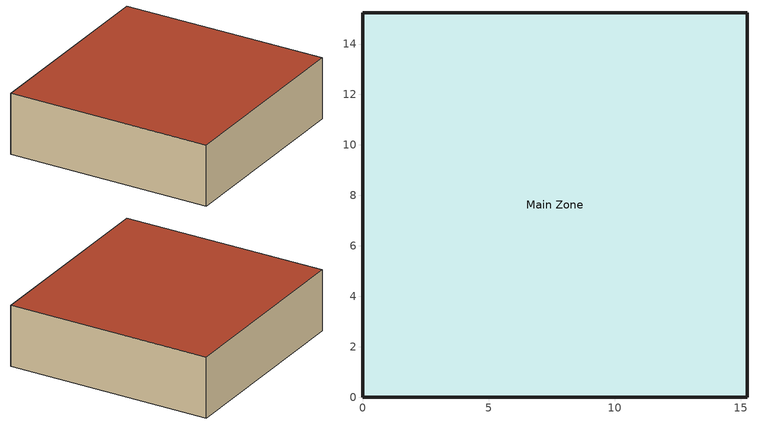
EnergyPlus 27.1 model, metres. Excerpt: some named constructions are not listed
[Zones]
Main Zone
 floor adiabatic (FLOOR): 15.24,0 0,0 0,15.24 15.24,15.24 z0
 wall outside (R13WALL): 0,0 15.24,0 15.24,15.24 0,15.24 0,0 z0:4.57
 roof outside (ROOF31): 0,15.24 0,0 15.24,0 15.24,15.24 z4.57
[Table:IndependentVariable]
Mode5_Toa: Cubic, Linear, -20, 100, Dimensionless, 12.1111, 17.33055, 22.55
Mode5_Woa: Cubic, Linear, 0, 0.03, Dimensionless, 0.00757, 0.00835, 0.00851, 0.00978, 0.01176, 0.012
Mode5_Tra: Cubic, Linear, -20, 100, Dimensionless, -100, 0, 100
Mode5_Wra: Cubic, Linear, 0, 0.03, Dimensionless, -100, 0, 100
Mode5_Ma: Cubic, Linear, 0, 1, Dimensionless, 2.19992, 2.60876, 3.0176
Mode5_OAF: Cubic, Linear, 0, 1, Dimensionless, -100, 0, 100
[Table:IndependentVariableList]
Mode5_IndependentVariableList: Mode5_Toa, Mode5_Woa, Mode5_Tra, Mode5_Wra, Mode5_Ma, Mode5_OAF
[Table:Lookup]
Mode5_ESP_lookup: Mode5_IndependentVariableList, DivisorOnly, -9999, 9999, Dimensionless, 148.787, 148.787, 148.787, 209.227, 209.227, 209.227, 279.945, 279.945, 279.945, 148.787, 148.787, 148.787, 209.227, 209.227, 209.227, 279.945, 279.945, 279.945, 148.787, 148.787, 148.787, 209.227, 209.227, 209.227, 279.945, 279.945, 279.945, 148.787, 148.787, 148.787, 209.227, 209.227, 209.227, 279.945, 279.945, 279.945, 148.787, 148.787, 148.787, 209.227, 209.227, 209.227, 279.945, 279.945, 279.945, 148.787, 148.787, 148.787, 209.227, 209.227, 209.227, 279.945, 279.945, 279.945, 148.787, 148.787, 148.787, 209.227, 209.227, 209.227, 279.945, 279.945, 279.945, 148.787, 148.787, 148.787, 209.227, 209.227, 209.227, 279.945, 279.945, 279.945, 148.787, 148.787, 148.787, 209.227, 209.227, 209.227, 279.945, 279.945, 279.945, 148.787, 148.787, 148.787, 209.227, 209.227, 209.227, 279.945, 279.945, 279.945, 148.787, 148.787, 148.787, 209.227, 209.227, 209.227, 279.945, 279.945, 279.945, 148.787, 148.787, 148.787, 209.227, 209.227, 209.227, 279.945, 279.945, 279.945, 148.787, 148.787, 148.787, 209.227, 209.227, 209.227, 279.945, 279.945, 279.945, 148.787, 148.787, 148.787, 209.227, 209.227, 209.227, 279.945, 279.945, 279.945, 148.787, 148.787, 148.787, 209.227, 209.227, 209.227, 279.945, 279.945, 279.945, 148.787, 148.787, 148.787, 209.227, 209.227, 209.227, 279.945, 279.945, 279.945, 148.787, 148.787, 148.787, 209.227, 209.227, 209.227, 279.945, 279.945, 279.945, 148.787, 148.787, 148.787, 209.227, 209.227, 209.227, 279.945, 279.945, 279.945, 147.074, 147.074, 147.074, 212.653, 212.653, 212.653, 278.232, 278.232, 278.232, 147.074, 147.074, 147.074, 212.653, 212.653, 212.653, 278.232, 278.232, 278.232, 147.074, 147.074, 147.074, 212.653, 212.653, 212.653, 278.232, 278.232, 278.232, 147.074, 147.074, 147.074, 212.653, 212.653, 212.653, 278.232, 278.232, 278.232, 147.074, 147.074, 147.074, 212.653, 212.653, 212.653, 278.232, 278.232, 278.232, 147.074, 147.074, 147.074, 212.653, 212.653, 212.653, 278.232, 278.232, 278.232, 147.074, 147.074, 147.074, 212.653, 212.653, 212.653, 278.232, 278.232, 278.232, 147.074, 147.074, 147.074, 212.653, 212.653, 212.653, 278.232, 278.232, 278.232, 147.074, 147.074, 147.074, 212.653, 212.653, 212.653, 278.232, 278.232, 278.232, 147.074, 147.074, 147.074, 212.653, 212.653, 212.653, 278.232, 278.232, 278.232, 147.074, 147.074, 147.074, 212.653, 212.653, 212.653, 278.232, 278.232, 278.232, 147.074, 147.074, 147.074, 212.653, 212.653, 212.653, 278.232, 278.232, 278.232, 147.074, 147.074, 147.074, 212.653, 212.653, 212.653, 278.232, 278.232, 278.232, 147.074, 147.074, 147.074, 212.653, 212.653, 212.653, 278.232, 278.232, 278.232, 147.074, 147.074, 147.074, 212.653, 212.653, 212.653, 278.232, 278.232, 278.232, 147.074, 147.074, 147.074, 212.653, 212.653, 212.653, 278.232, 278.232, 278.232, 147.074, 147.074, 147.074, 212.653, 212.653, 212.653, 278.232, 278.232, 278.232, 147.074, 147.074, 147.074, 212.653, 212.653, 212.653, 278.232, 278.232, 278.232, 147.074, 147.074, 147.074, 212.653, 212.653, 212.653, 278.232, 278.232, 278.232, 147.074, 147.074, 147.074, 212.653, 212.653, 212.653, 278.232, 278.232, 278.232, 147.074, 147.074, 147.074, 212.653, 212.653, 212.653, 278.232, 278.232, 278.232, 147.074, 147.074, 147.074, 212.653, 212.653, 212.653, 278.232, 278.232, 278.232, 147.074, 147.074, 147.074, 212.653, 212.653, 212.653, 278.232, 278.232, 278.232, 147.074, 147.074, 147.074, 212.653, 212.653, 212.653, 278.232, 278.232, 278.232, 147.074, 147.074, 147.074, 212.653, 212.653, 212.653, 278.232, 278.232, 278.232, 147.074, 147.074, 147.074, 212.653, 212.653, 212.653, 278.232, 278.232, 278.232, 147.074, 147.074, 147.074, 212.653, 212.653, 212.653, 278.232, 278.232, 278.232, 147.074, 147.074, 147.074, 212.653, 212.653, 212.653, 278.232, 278.232, 278.232, 147.074, 147.074, 147.074, 212.653, 212.653, 212.653, 278.232, 278.232, 278.232, 147.074, 147.074, 147.074, 212.653, 212.653, 212.653, 278.232, 278.232, 278.232, 147.074, 147.074, 147.074, 212.653, 212.653, 212.653, 278.232, 278.232, 278.232, 147.074, 147.074, 147.074, 212.653, 212.653, 212.653, 278.232, 278.232, 278.232, 147.074, 147.074, 147.074, 212.653, 212.653, 212.653, 278.232, 278.232, 278.232, 147.074, 147.074, 147.074, 212.653, 212.653, 212.653, 278.232, 278.232, 278.232, 147.074, 147.074, 147.074, 212.653, 212.653, 212.653, 278.232, 278.232, 278.232, 147.074, 147.074, 147.074, 212.653, 212.653, 212.653, 278.232, 278.232, 278.232, 148.787, 148.787, 148.787, 209.227, 209.227, 209.227, 279.945, 279.945, 279.945, 148.787, 148.787, 148.787, 209.227, 209.227, 209.227, 279.945, 279.945, 279.945, 148.787, 148.787, 148.787, 209.227, 209.227, 209.227, 279.945, 279.945, 279.945, 148.787, 148.787, 148.787, 209.227, 209.227, 209.227, 279.945, 279.945, 279.945, 148.787, 148.787, 148.787, 209.227, 209.227, 209.227, 279.945, 279.945, 279.945, 148.787, 148.787, 148.787, 209.227, 209.227, 209.227, 279.945, 279.945, 279.945, 148.787, 148.787, 148.787, 209.227, 209.227, 209.227, 279.945, 279.945, 279.945, 148.787, 148.787, 148.787, 209.227, 209.227, 209.227, 279.945, 279.945, 279.945, 148.787, 148.787, 148.787, 209.227, 209.227, 209.227, 279.945, 279.945, 279.945, 147.074, 147.074, 147.074, 212.653, 212.653, 212.653, 278.232, 278.232, 278.232, 147.074, 147.074, 147.074, 212.653, 212.653, 212.653, 278.232, 278.232, 278.232, 147.074, 147.074, 147.074, 212.653, 212.653, 212.653, 278.232, 278.232, 278.232, 147.074, 147.074, 147.074, 212.653, 212.653, 212.653, 278.232, 278.232, 278.232, 147.074, 147.074, 147.074, 212.653, 212.653, 212.653, 278.232, 278.232, 278.232, 147.074, 147.074, 147.074, 212.653, 212.653, 212.653, 278.232, 278.232, 278.232, 147.074, 147.074, 147.074, 212.653, 212.653, 212.653, 278.232, 278.232, 278.232, 147.074, 147.074, 147.074, 212.653, 212.653, 212.653, 278.232, 278.232, 278.232, 147.074, 147.074, 147.074, 212.653, 212.653, 212.653, 278.232, 278.232, 278.232, 147.074, 147.074, 147.074, 212.653, 212.653, 212.653, 278.232, 278.232, 278.232, 147.074, 147.074, 147.074, 212.653, 212.653, 212.653, 278.232, 278.232, 278.232, 147.074, 147.074, 147.074, 212.653, 212.653, 212.653, 278.232, 278.232, 278.232, 147.074, 147.074, 147.074, 212.653, 212.653, 212.653, 278.232, 278.232, 278.232, 147.074, 147.074, 147.074, 212.653, 212.653, 212.653, 278.232, 278.232, 278.232, 147.074, 147.074, 147.074, 212.653, 212.653, 212.653, 278.232, 278.232, 278.232, 147.074, 147.074, 147.074, 212.653, 212.653, 212.653, 278.232, 278.232, 278.232, 147.074, 147.074, 147.074, 212.653, 212.653, 212.653, 278.232, 278.232, 278.232, 147.074, 147.074, 147.074, 212.653, 212.653, 212.653, 278.232, 278.232, 278.232, 148.787, 148.787, 148.787, 209.227, 209.227, 209.227, 279.945, 279.945, 279.945, 148.787, 148.787, 148.787, 209.227, 209.227, 209.227, 279.945, 279.945, 279.945, 148.787, 148.787, 148.787, 209.227, 209.227, 209.227, 279.945, 279.945, 279.945, 148.787, 148.787, 148.787, 209.227, 209.227, 209.227, 279.945, 279.945, 279.945, 148.787, 148.787, 148.787, 209.227, 209.227, 209.227, 279.945, 279.945, 279.945, 148.787, 148.787, 148.787, 209.227, 209.227, 209.227, 279.945, 279.945, 279.945, 148.787, 148.787, 148.787, 209.227, 209.227, 209.227, 279.945, 279.945, 279.945, 148.787, 148.787, 148.787, 209.227, 209.227, 209.227, 279.945, 279.945, 279.945, 148.787, 148.787, 148.787, 209.227, 209.227, 209.227, 279.945, 279.945, 279.945, 148.787, 148.787, 148.787, 209.227, 209.227, 209.227, 279.945, 279.945, 279.945, 148.787, 148.787, 148.787, 209.227, 209.227, 209.227, 279.945, 279.945, 279.945, 148.787, 148.787, 148.787, 209.227, 209.227, 209.227, 279.945, 279.945, 279.945, 148.787, 148.787, 148.787, 209.227, 209.227, 209.227, 279.945, 279.945, 279.945, 148.787, 148.787, 148.787, 209.227, 209.227, 209.227, 279.945, 279.945, 279.945, 148.787, 148.787, 148.787, 209.227, 209.227, 209.227, 279.945, 279.945, 279.945, 148.787, 148.787, 148.787, 209.227, 209.227, 209.227, 279.945, 279.945, 279.945, 148.787, 148.787, 148.787, 209.227, 209.227, 209.227, 279.945, 279.945, 279.945, 148.787, 148.787, 148.787, 209.227, 209.227, 209.227, 279.945, 279.945, 279.945, 147.074, 147.074, 147.074, 212.653, 212.653, 212.653, 278.232, 278.232, 278.232, 147.074, 147.074, 147.074, 212.653, 212.653, 212.653, 278.232, 278.232, 278.232, 147.074, 147.074, 147.074, 212.653, 212.653, 212.653, 278.232, 278.232, 278.232, 147.074, 147.074, 147.074, 212.653, 212.653, 212.653, 278.232, 278.232, 278.232, 147.074, 147.074, 147.074, 212.653, 212.653, 212.653, 278.232, 278.232, 278.232, 147.074, 147.074, 147.074, 212.653, 212.653, 212.653, 278.232, 278.232, 278.232, 147.074, 147.074, 147.074, 212.653, 212.653, 212.653, 278.232, 278.232, 278.232, 147.074, 147.074, 147.074, 212.653, 212.653, 212.653, 278.232, 278.232, 278.232, 147.074, 147.074, 147.074, 212.653, 212.653, 212.653, 278.232, 278.232, 278.232, 147.074, 147.074, 147.074, 212.653, 212.653, 212.653, 278.232, 278.232, 278.232, 147.074, 147.074, 147.074, 212.653, 212.653, 212.653, 278.232, 278.232, 278.232, 147.074, 147.074, 147.074, 212.653, 212.653, 212.653, 278.232, 278.232, 278.232, 147.074, 147.074, 147.074, 212.653, 212.653, 212.653, 278.232, 278.232, 278.232, 147.074, 147.074, 147.074, 212.653, 212.653, 212.653, 278.232, 278.232, 278.232, 147.074, 147.074, 147.074, 212.653, 212.653, 212.653, 278.232, 278.232, 278.232, 147.074, 147.074, 147.074, 212.653, 212.653, 212.653, 278.232, 278.232, 278.232, 147.074, 147.074, 147.074, 212.653, 212.653, 212.653, 278.232, 278.232, 278.232, 147.074, 147.074, 147.074, 212.653, 212.653, 212.653, 278.232, 278.232, 278.232, 147.074, 147.074, 147.074, 212.653, 212.653, 212.653, 278.232, 278.232, 278.232, 147.074, 147.074, 147.074, 212.653, 212.653, 212.653, 278.232, 278.232, 278.232, 147.074, 147.074, 147.074, 212.653, 212.653, 212.653, 278.232, 278.232, 278.232, 147.074, 147.074, 147.074, 212.653, 212.653, 212.653, 278.232, 278.232, 278.232, 147.074, 147.074, 147.074, 212.653, 212.653, 212.653, 278.232, 278.232, 278.232, 147.074, 147.074, 147.074, 212.653, 212.653, 212.653, 278.232, 278.232, 278.232, 147.074, 147.074, 147.074, 212.653, 212.653, 212.653, 278.232, 278.232, 278.232, 147.074, 147.074, 147.074, 212.653, 212.653, 212.653, 278.232, 278.232, 278.232, 147.074, 147.074, 147.074, 212.653, 212.653, 212.653, 278.232, 278.232, 278.232, 148.787, 148.787, 148.787, 209.227, 209.227, 209.227, 279.945, 279.945, 279.945, 148.787, 148.787, 148.787, 209.227, 209.227, 209.227, 279.945, 279.945, 279.945, 148.787, 148.787, 148.787, 209.227, 209.227, 209.227, 279.945, 279.945, 279.945, 148.787, 148.787, 148.787, 209.227, 209.227, 209.227, 279.945, 279.945, 279.945, 148.787, 148.787, 148.787, 209.227, 209.227, 209.227, 279.945, 279.945, 279.945, 148.787, 148.787, 148.787, 209.227, 209.227, 209.227, 279.945, 279.945, 279.945, 148.787, 148.787, 148.787, 209.227, 209.227, 209.227, 279.945, 279.945, 279.945, 148.787, 148.787, 148.787, 209.227, 209.227, 209.227, 279.945, 279.945, 279.945, 148.787, 148.787, 148.787, 209.227, 209.227, 209.227, 279.945, 279.945, 279.945, 148.787, 148.787, 148.787, 209.227, 209.227, 209.227, 279.945, 279.945, 279.945, 148.787, 148.787, 148.787, 209.227, 209.227, 209.227, 279.945, 279.945, 279.945, 148.787, 148.787, 148.787, 209.227, 209.227, 209.227, 279.945, 279.945, 279.945, 148.787, 148.787, 148.787, 209.227, 209.227, 209.227, 279.945, 279.945, 279.945, 148.787, 148.787, 148.787, 209.227, 209.227, 209.227, 279.945, 279.945, 279.945, 148.787, 148.787, 148.787, 209.227, 209.227, 209.227, 279.945, 279.945, 279.945, 148.787, 148.787, 148.787, 209.227, 209.227, 209.227, 279.945, 279.945, 279.945, 148.787, 148.787, 148.787, 209.227, 209.227, 209.227, 279.945, 279.945, 279.945, 148.787, 148.787, 148.787, 209.227, 209.227, 209.227, 279.945, 279.945, 279.945, 147.074, 147.074, 147.074, 212.653, 212.653, 212.653, 278.232, 278.232, 278.232, 147.074, 147.074, 147.074, 212.653, 212.653, 212.653, 278.232, 278.232, 278.232, 147.074, 147.074, 147.074, 212.653, 212.653, 212.653, 278.232, 278.232, 278.232, 147.074, 147.074, 147.074, 212.653, 212.653, 212.653, 278.232, 278.232, 278.232, 147.074, 147.074, 147.074, 212.653, 212.653, 212.653, 278.232, 278.232, 278.232, 147.074, 147.074, 147.074, 212.653, 212.653, 212.653, 278.232, 278.232, 278.232, 147.074, 147.074, 147.074, 212.653, 212.653, 212.653, 278.232, 278.232, 278.232, 147.074, 147.074, 147.074, 212.653, 212.653, 212.653, 278.232, 278.232, 278.232, 147.074, 147.074, 147.074, 212.653, 212.653, 212.653, 278.232, 278.232, 278.232, 148.787, 148.787, 148.787, 209.227, 209.227, 209.227, 279.945, 279.945, 279.945, 148.787, 148.787, 148.787, 209.227, 209.227, 209.227, 279.945, 279.945, 279.945, 148.787, 148.787, 148.787, 209.227, 209.227, 209.227, 279.945, 279.945, 279.945, 148.787, 148.787, 148.787, 209.227, 209.227, 209.227, 279.945, 279.945, 279.945, 148.787, 148.787, 148.787, 209.227, 209.227, 209.227, 279.945, 279.945, 279.945, 148.787, 148.787, 148.787, 209.227, 209.227, 209.227, 279.945, 279.945, 279.945, 148.787, 148.787, 148.787, 209.227, 209.227, 209.227, 279.945, 279.945, 279.945, 148.787, 148.787, 148.787, 209.227, 209.227, 209.227, 279.945, 279.945, 279.945, 148.787, 148.787, 148.787, 209.227, 209.227, 209.227, 279.945, 279.945, 279.945
Mode5_TSA_lookup: Mode5_IndependentVariableList, DivisorOnly, -9999, 9999, Dimensionless, 32.25793, 32.25793, 32.25793, 31.60828, 31.60828, 31.60828, 30.95864, 30.95864, 30.95864, 32.25793, 32.25793, 32.25793, 31.60828, 31.60828, 31.60828, 30.95864, 30.95864, 30.95864, 32.25793, 32.25793, 32.25793, 31.60828, 31.60828, 31.60828, 30.95864, 30.95864, 30.95864, 32.25793, 32.25793, 32.25793, 31.60828, 31.60828, 31.60828, 30.95864, 30.95864, 30.95864, 32.25793, 32.25793, 32.25793, 31.60828, 31.60828, 31.60828, 30.95864, 30.95864, 30.95864, 32.25793, 32.25793, 32.25793, 31.60828, 31.60828, 31.60828, 30.95864, 30.95864, 30.95864, 32.25793, 32.25793, 32.25793, 31.60828, 31.60828, 31.60828, 30.95864, 30.95864, 30.95864, 32.25793, 32.25793, 32.25793, 31.60828, 31.60828, 31.60828, 30.95864, 30.95864, 30.95864, 32.25793, 32.25793, 32.25793, 31.60828, 31.60828, 31.60828, 30.95864, 30.95864, 30.95864, 32.36574, 32.36574, 32.36574, 31.7161, 31.7161, 31.7161, 31.06645, 31.06645, 31.06645, 32.36574, 32.36574, 32.36574, 31.7161, 31.7161, 31.7161, 31.06645, 31.06645, 31.06645, 32.36574, 32.36574, 32.36574, 31.7161, 31.7161, 31.7161, 31.06645, 31.06645, 31.06645, 32.36574, 32.36574, 32.36574, 31.7161, 31.7161, 31.7161, 31.06645, 31.06645, 31.06645, 32.36574, 32.36574, 32.36574, 31.7161, 31.7161, 31.7161, 31.06645, 31.06645, 31.06645, 32.36574, 32.36574, 32.36574, 31.7161, 31.7161, 31.7161, 31.06645, 31.06645, 31.06645, 32.36574, 32.36574, 32.36574, 31.7161, 31.7161, 31.7161, 31.06645, 31.06645, 31.06645, 32.36574, 32.36574, 32.36574, 31.7161, 31.7161, 31.7161, 31.06645, 31.06645, 31.06645, 32.36574, 32.36574, 32.36574, 31.7161, 31.7161, 31.7161, 31.06645, 31.06645, 31.06645, 32.38748, 32.38748, 32.38748, 31.73783, 31.73783, 31.73783, 31.08818, 31.08818, 31.08818, 32.38748, 32.38748, 32.38748, 31.73783, 31.73783, 31.73783, 31.08818, 31.08818, 31.08818, 32.38748, 32.38748, 32.38748, 31.73783, 31.73783, 31.73783, 31.08818, 31.08818, 31.08818, 32.38748, 32.38748, 32.38748, 31.73783, 31.73783, 31.73783, 31.08818, 31.08818, 31.08818, 32.38748, 32.38748, 32.38748, 31.73783, 31.73783, 31.73783, 31.08818, 31.08818, 31.08818, 32.38748, 32.38748, 32.38748, 31.73783, 31.73783, 31.73783, 31.08818, 31.08818, 31.08818, 32.38748, 32.38748, 32.38748, 31.73783, 31.73783, 31.73783, 31.08818, 31.08818, 31.08818, 32.38748, 32.38748, 32.38748, 31.73783, 31.73783, 31.73783, 31.08818, 31.08818, 31.08818, 32.38748, 32.38748, 32.38748, 31.73783, 31.73783, 31.73783, 31.08818, 31.08818, 31.08818, 32.56202, 32.56202, 32.56202, 31.91237, 31.91237, 31.91237, 31.26272, 31.26272, 31.26272, 32.56202, 32.56202, 32.56202, 31.91237, 31.91237, 31.91237, 31.26272, 31.26272, 31.26272, 32.56202, 32.56202, 32.56202, 31.91237, 31.91237, 31.91237, 31.26272, 31.26272, 31.26272, 32.56202, 32.56202, 32.56202, 31.91237, 31.91237, 31.91237, 31.26272, 31.26272, 31.26272, 32.56202, 32.56202, 32.56202, 31.91237, 31.91237, 31.91237, 31.26272, 31.26272, 31.26272, 32.56202, 32.56202, 32.56202, 31.91237, 31.91237, 31.91237, 31.26272, 31.26272, 31.26272, 32.56202, 32.56202, 32.56202, 31.91237, 31.91237, 31.91237, 31.26272, 31.26272, 31.26272, 32.56202, 32.56202, 32.56202, 31.91237, 31.91237, 31.91237, 31.26272, 31.26272, 31.26272, 32.56202, 32.56202, 32.56202, 31.91237, 31.91237, 31.91237, 31.26272, 31.26272, 31.26272, 32.83413, 32.83413, 32.83413, 32.18448, 32.18448, 32.18448, 31.53484, 31.53484, 31.53484, 32.83413, 32.83413, 32.83413, 32.18448, 32.18448, 32.18448, 31.53484, 31.53484, 31.53484, 32.83413, 32.83413, 32.83413, 32.18448, 32.18448, 32.18448, 31.53484, 31.53484, 31.53484, 32.83413, 32.83413, 32.83413, 32.18448, 32.18448, 32.18448, 31.53484, 31.53484, 31.53484, 32.83413, 32.83413, 32.83413, 32.18448, 32.18448, 32.18448, 31.53484, 31.53484, 31.53484, 32.83413, 32.83413, 32.83413, 32.18448, 32.18448, 32.18448, 31.53484, 31.53484, 31.53484, 32.83413, 32.83413, 32.83413, 32.18448, 32.18448, 32.18448, 31.53484, 31.53484, 31.53484, 32.83413, 32.83413, 32.83413, 32.18448, 32.18448, 32.18448, 31.53484, 31.53484, 31.53484, 32.83413, 32.83413, 32.83413, 32.18448, 32.18448, 32.18448, 31.53484, 31.53484, 31.53484, 32.86712, 32.86712, 32.86712, 32.21747, 32.21747, 32.21747, 31.56782, 31.56782, 31.56782, 32.86712, 32.86712, 32.86712, 32.21747, 32.21747, 32.21747, 31.56782, 31.56782, 31.56782, 32.86712, 32.86712, 32.86712, 32.21747, 32.21747, 32.21747, 31.56782, 31.56782, 31.56782, 32.86712, 32.86712, 32.86712, 32.21747, 32.21747, 32.21747, 31.56782, 31.56782, 31.56782, 32.86712, 32.86712, 32.86712, 32.21747, 32.21747, 32.21747, 31.56782, 31.56782, 31.56782, 32.86712, 32.86712, 32.86712, 32.21747, 32.21747, 32.21747, 31.56782, 31.56782, 31.56782, 32.86712, 32.86712, 32.86712, 32.21747, 32.21747, 32.21747, 31.56782, 31.56782, 31.56782, 32.86712, 32.86712, 32.86712, 32.21747, 32.21747, 32.21747, 31.56782, 31.56782, 31.56782, 32.86712, 32.86712, 32.86712, 32.21747, 32.21747, 32.21747, 31.56782, 31.56782, 31.56782, 36.91155, 36.91155, 36.91155, 36.2619, 36.2619, 36.2619, 35.61225, 35.61225, 35.61225, 36.91155, 36.91155, 36.91155, 36.2619, 36.2619, 36.2619, 35.61225, 35.61225, 35.61225, 36.91155, 36.91155, 36.91155, 36.2619, 36.2619, 36.2619, 35.61225, 35.61225, 35.61225, 36.91155, 36.91155, 36.91155, 36.2619, 36.2619, 36.2619, 35.61225, 35.61225, 35.61225, 36.91155, 36.91155, 36.91155, 36.2619, 36.2619, 36.2619, 35.61225, 35.61225, 35.61225, 36.91155, 36.91155, 36.91155, 36.2619, 36.2619, 36.2619, 35.61225, 35.61225, 35.61225, 36.91155, 36.91155, 36.91155, 36.2619, 36.2619, 36.2619, 35.61225, 35.61225, 35.61225, 36.91155, 36.91155, 36.91155, 36.2619, 36.2619, 36.2619, 35.61225, 35.61225, 35.61225, 36.91155, 36.91155, 36.91155, 36.2619, 36.2619, 36.2619, 35.61225, 35.61225, 35.61225, 37.01915, 37.01915, 37.01915, 36.3695, 36.3695, 36.3695, 35.71985, 35.71985, 35.71985, 37.01915, 37.01915, 37.01915, 36.3695, 36.3695, 36.3695, 35.71985, 35.71985, 35.71985, 37.01915, 37.01915, 37.01915, 36.3695, 36.3695, 36.3695, 35.71985, 35.71985, 35.71985, 37.01915, 37.01915, 37.01915, 36.3695, 36.3695, 36.3695, 35.71985, 35.71985, 35.71985, 37.01915, 37.01915, 37.01915, 36.3695, 36.3695, 36.3695, 35.71985, 35.71985, 35.71985, 37.01915, 37.01915, 37.01915, 36.3695, 36.3695, 36.3695, 35.71985, 35.71985, 35.71985, 37.01915, 37.01915, 37.01915, 36.3695, 36.3695, 36.3695, 35.71985, 35.71985, 35.71985, 37.01915, 37.01915, 37.01915, 36.3695, 36.3695, 36.3695, 35.71985, 35.71985, 35.71985, 37.01915, 37.01915, 37.01915, 36.3695, 36.3695, 36.3695, 35.71985, 35.71985, 35.71985, 37.04114, 37.04114, 37.04114, 36.39149, 36.39149, 36.39149, 35.74184, 35.74184, 35.74184, 37.04114, 37.04114, 37.04114, 36.39149, 36.39149, 36.39149, 35.74184, 35.74184, 35.74184, 37.04114, 37.04114, 37.04114, 36.39149, 36.39149, 36.39149, 35.74184, 35.74184, 35.74184, 37.04114, 37.04114, 37.04114, 36.39149, 36.39149, 36.39149, 35.74184, 35.74184, 35.74184, 37.04114, 37.04114, 37.04114, 36.39149, 36.39149, 36.39149, 35.74184, 35.74184, 35.74184, 37.04114, 37.04114, 37.04114, 36.39149, 36.39149, 36.39149, 35.74184, 35.74184, 35.74184, 37.04114, 37.04114, 37.04114, 36.39149, 36.39149, 36.39149, 35.74184, 35.74184, 35.74184, 37.04114, 37.04114, 37.04114, 36.39149, 36.39149, 36.39149, 35.74184, 35.74184, 35.74184, 37.04114, 37.04114, 37.04114, 36.39149, 36.39149, 36.39149, 35.74184, 35.74184, 35.74184, 37.2161, 37.2161, 37.2161, 36.56645, 36.56645, 36.56645, 35.9168, 35.9168, 35.9168, 37.2161, 37.2161, 37.2161, 36.56645, 36.56645, 36.56645, 35.9168, 35.9168, 35.9168, 37.2161, 37.2161, 37.2161, 36.56645, 36.56645, 36.56645, 35.9168, 35.9168, 35.9168, 37.2161, 37.2161, 37.2161, 36.56645, 36.56645, 36.56645, 35.9168, 35.9168, 35.9168, 37.2161, 37.2161, 37.2161, 36.56645, 36.56645, 36.56645, 35.9168, 35.9168, 35.9168, 37.2161, 37.2161, 37.2161, 36.56645, 36.56645, 36.56645, 35.9168, 35.9168, 35.9168, 37.2161, 37.2161, 37.2161, 36.56645, 36.56645, 36.56645, 35.9168, 35.9168, 35.9168, 37.2161, 37.2161, 37.2161, 36.56645, 36.56645, 36.56645, 35.9168, 35.9168, 35.9168, 37.2161, 37.2161, 37.2161, 36.56645, 36.56645, 36.56645, 35.9168, 35.9168, 35.9168, 37.48747, 37.48747, 37.48747, 36.83782, 36.83782, 36.83782, 36.18817, 36.18817, 36.18817, 37.48747, 37.48747, 37.48747, 36.83782, 36.83782, 36.83782, 36.18817, 36.18817, 36.18817, 37.48747, 37.48747, 37.48747, 36.83782, 36.83782, 36.83782, 36.18817, 36.18817, 36.18817, 37.48747, 37.48747, 37.48747, 36.83782, 36.83782, 36.83782, 36.18817, 36.18817, 36.18817, 37.48747, 37.48747, 37.48747, 36.83782, 36.83782, 36.83782, 36.18817, 36.18817, 36.18817, 37.48747, 37.48747, 37.48747, 36.83782, 36.83782, 36.83782, 36.18817, 36.18817, 36.18817, 37.48747, 37.48747, 37.48747, 36.83782, 36.83782, 36.83782, 36.18817, 36.18817, 36.18817, 37.48747, 37.48747, 37.48747, 36.83782, 36.83782, 36.83782, 36.18817, 36.18817, 36.18817, 37.48747, 37.48747, 37.48747, 36.83782, 36.83782, 36.83782, 36.18817, 36.18817, 36.18817, 37.52078, 37.52078, 37.52078, 36.87113, 36.87113, 36.87113, 36.22148, 36.22148, 36.22148, 37.52078, 37.52078, 37.52078, 36.87113, 36.87113, 36.87113, 36.22148, 36.22148, 36.22148, 37.52078, 37.52078, 37.52078, 36.87113, 36.87113, 36.87113, 36.22148, 36.22148, 36.22148, 37.52078, 37.52078, 37.52078, 36.87113, 36.87113, 36.87113, 36.22148, 36.22148, 36.22148, 37.52078, 37.52078, 37.52078, 36.87113, 36.87113, 36.87113, 36.22148, 36.22148, 36.22148, 37.52078, 37.52078, 37.52078, 36.87113, 36.87113, 36.87113, 36.22148, 36.22148, 36.22148, 37.52078, 37.52078, 37.52078, 36.87113, 36.87113, 36.87113, 36.22148, 36.22148, 36.22148, 37.52078, 37.52078, 37.52078, 36.87113, 36.87113, 36.87113, 36.22148, 36.22148, 36.22148, 37.52078, 37.52078, 37.52078, 36.87113, 36.87113, 36.87113, 36.22148, 36.22148, 36.22148, 41.56561, 41.56561, 41.56561, 40.91596, 40.91596, 40.91596, 40.26632, 40.26632, 40.26632, 41.56561, 41.56561, 41.56561, 40.91596, 40.91596, 40.91596, 40.26632, 40.26632, 40.26632, 41.56561, 41.56561, 41.56561, 40.91596, 40.91596, 40.91596, 40.26632, 40.26632, 40.26632, 41.56561, 41.56561, 41.56561, 40.91596, 40.91596, 40.91596, 40.26632, 40.26632, 40.26632, 41.56561, 41.56561, 41.56561, 40.91596, 40.91596, 40.91596, 40.26632, 40.26632, 40.26632, 41.56561, 41.56561, 41.56561, 40.91596, 40.91596, 40.91596, 40.26632, 40.26632, 40.26632, 41.56561, 41.56561, 41.56561, 40.91596, 40.91596, 40.91596, 40.26632, 40.26632, 40.26632, 41.56561, 41.56561, 41.56561, 40.91596, 40.91596, 40.91596, 40.26632, 40.26632, 40.26632, 41.56561, 41.56561, 41.56561, 40.91596, 40.91596, 40.91596, 40.26632, 40.26632, 40.26632, 41.67281, 41.67281, 41.67281, 41.02316, 41.02316, 41.02316, 40.37351, 40.37351, 40.37351, 41.67281, 41.67281, 41.67281, 41.02316, 41.02316, 41.02316, 40.37351, 40.37351, 40.37351, 41.67281, 41.67281, 41.67281, 41.02316, 41.02316, 41.02316, 40.37351, 40.37351, 40.37351, 41.67281, 41.67281, 41.67281, 41.02316, 41.02316, 41.02316, 40.37351, 40.37351, 40.37351, 41.67281, 41.67281, 41.67281, 41.02316, 41.02316, 41.02316, 40.37351, 40.37351, 40.37351, 41.67281, 41.67281, 41.67281, 41.02316, 41.02316, 41.02316, 40.37351, 40.37351, 40.37351, 41.67281, 41.67281, 41.67281, 41.02316, 41.02316, 41.02316, 40.37351, 40.37351, 40.37351, 41.67281, 41.67281, 41.67281, 41.02316, 41.02316, 41.02316, 40.37351, 40.37351, 40.37351, 41.67281, 41.67281, 41.67281, 41.02316, 41.02316, 41.02316, 40.37351, 40.37351, 40.37351, 41.69475, 41.69475, 41.69475, 41.0451, 41.0451, 41.0451, 40.39545, 40.39545, 40.39545, 41.69475, 41.69475, 41.69475, 41.0451, 41.0451, 41.0451, 40.39545, 40.39545, 40.39545, 41.69475, 41.69475, 41.69475, 41.0451, 41.0451, 41.0451, 40.39545, 40.39545, 40.39545, 41.69475, 41.69475, 41.69475, 41.0451, 41.0451, 41.0451, 40.39545, 40.39545, 40.39545, 41.69475, 41.69475, 41.69475, 41.0451, 41.0451, 41.0451, 40.39545, 40.39545, 40.39545, 41.69475, 41.69475, 41.69475, 41.0451, 41.0451, 41.0451, 40.39545, 40.39545, 40.39545, 41.69475, 41.69475, 41.69475, 41.0451, 41.0451, 41.0451, 40.39545, 40.39545, 40.39545, 41.69475, 41.69475, 41.69475, 41.0451, 41.0451, 41.0451, 40.39545, 40.39545, 40.39545, 41.69475, 41.69475, 41.69475, 41.0451, 41.0451, 41.0451, 40.39545, 40.39545, 40.39545, 41.86971, 41.86971, 41.86971, 41.22006, 41.22006, 41.22006, 40.57042, 40.57042, 40.57042, 41.86971, 41.86971, 41.86971, 41.22006, 41.22006, 41.22006, 40.57042, 40.57042, 40.57042, 41.86971, 41.86971, 41.86971, 41.22006, 41.22006, 41.22006, 40.57042, 40.57042, 40.57042, 41.86971, 41.86971, 41.86971, 41.22006, 41.22006, 41.22006, 40.57042, 40.57042, 40.57042, 41.86971, 41.86971, 41.86971, 41.22006, 41.22006, 41.22006, 40.57042, 40.57042, 40.57042, 41.86971, 41.86971, 41.86971, 41.22006, 41.22006, 41.22006, 40.57042, 40.57042, 40.57042, 41.86971, 41.86971, 41.86971, 41.22006, 41.22006, 41.22006, 40.57042, 40.57042, 40.57042, 41.86971, 41.86971, 41.86971, 41.22006, 41.22006, 41.22006, 40.57042, 40.57042, 40.57042, 41.86971, 41.86971, 41.86971, 41.22006, 41.22006, 41.22006, 40.57042, 40.57042, 40.57042, 42.14145, 42.14145, 42.14145, 41.4918, 41.4918, 41.4918, 40.84216, 40.84216, 40.84216, 42.14145, 42.14145, 42.14145, 41.4918, 41.4918, 41.4918, 40.84216, 40.84216, 40.84216, 42.14145, 42.14145, 42.14145, 41.4918, 41.4918, 41.4918, 40.84216, 40.84216, 40.84216, 42.14145, 42.14145, 42.14145, 41.4918, 41.4918, 41.4918, 40.84216, 40.84216, 40.84216, 42.14145, 42.14145, 42.14145, 41.4918, 41.4918, 41.4918, 40.84216, 40.84216, 40.84216, 42.14145, 42.14145, 42.14145, 41.4918, 41.4918, 41.4918, 40.84216, 40.84216, 40.84216, 42.14145, 42.14145, 42.14145, 41.4918, 41.4918, 41.4918, 40.84216, 40.84216, 40.84216, 42.14145, 42.14145, 42.14145, 41.4918, 41.4918, 41.4918, 40.84216, 40.84216, 40.84216, 42.14145, 42.14145, 42.14145, 41.4918, 41.4918, 41.4918, 40.84216, 40.84216, 40.84216, 42.17426, 42.17426, 42.17426, 41.52461, 41.52461, 41.52461, 40.87497, 40.87497, 40.87497, 42.17426, 42.17426, 42.17426, 41.52461, 41.52461, 41.52461, 40.87497, 40.87497, 40.87497, 42.17426, 42.17426, 42.17426, 41.52461, 41.52461, 41.52461, 40.87497, 40.87497, 40.87497, 42.17426, 42.17426, 42.17426, 41.52461, 41.52461, 41.52461, 40.87497, 40.87497, 40.87497, 42.17426, 42.17426, 42.17426, 41.52461, 41.52461, 41.52461, 40.87497, 40.87497, 40.87497, 42.17426, 42.17426, 42.17426, 41.52461, 41.52461, 41.52461, 40.87497, 40.87497, 40.87497, 42.17426, 42.17426, 42.17426, 41.52461, 41.52461, 41.52461, 40.87497, 40.87497, 40.87497, 42.17426, 42.17426, 42.17426, 41.52461, 41.52461, 41.52461, 40.87497, 40.87497, 40.87497, 42.17426, 42.17426, 42.17426, 41.52461, 41.52461, 41.52461, 40.87497, 40.87497, 40.87497
Mode5_wSA_lookup: Mode5_IndependentVariableList, DivisorOnly, -9999, 9999, Dimensionless, 0.00775, 0.00775, 0.00775, 0.00774, 0.00774, 0.00774, 0.00774, 0.00774, 0.00774, 0.00775, 0.00775, 0.00775, 0.00774, 0.00774, 0.00774, 0.00774, 0.00774, 0.00774, 0.00775, 0.00775, 0.00775, 0.00774, 0.00774, 0.00774, 0.00774, 0.00774, 0.00774, 0.00775, 0.00775, 0.00775, 0.00774, 0.00774, 0.00774, 0.00774, 0.00774, 0.00774, 0.00775, 0.00775, 0.00775, 0.00774, 0.00774, 0.00774, 0.00774, 0.00774, 0.00774, 0.00775, 0.00775, 0.00775, 0.00774, 0.00774, 0.00774, 0.00774, 0.00774, 0.00774, 0.00775, 0.00775, 0.00775, 0.00774, 0.00774, 0.00774, 0.00774, 0.00774, 0.00774, 0.00775, 0.00775, 0.00775, 0.00774, 0.00774, 0.00774, 0.00774, 0.00774, 0.00774, 0.00775, 0.00775, 0.00775, 0.00774, 0.00774, 0.00774, 0.00774, 0.00774, 0.00774, 0.00855, 0.00855, 0.00855, 0.00855, 0.00855, 0.00855, 0.00854, 0.00854, 0.00854, 0.00855, 0.00855, 0.00855, 0.00855, 0.00855, 0.00855, 0.00854, 0.00854, 0.00854, 0.00855, 0.00855, 0.00855, 0.00855, 0.00855, 0.00855, 0.00854, 0.00854, 0.00854, 0.00855, 0.00855, 0.00855, 0.00855, 0.00855, 0.00855, 0.00854, 0.00854, 0.00854, 0.00855, 0.00855, 0.00855, 0.00855, 0.00855, 0.00855, 0.00854, 0.00854, 0.00854, 0.00855, 0.00855, 0.00855, 0.00855, 0.00855, 0.00855, 0.00854, 0.00854, 0.00854, 0.00855, 0.00855, 0.00855, 0.00855, 0.00855, 0.00855, 0.00854, 0.00854, 0.00854, 0.00855, 0.00855, 0.00855, 0.00855, 0.00855, 0.00855, 0.00854, 0.00854, 0.00854, 0.00855, 0.00855, 0.00855, 0.00855, 0.00855, 0.00855, 0.00854, 0.00854, 0.00854, 0.00871, 0.00871, 0.00871, 0.00871, 0.00871, 0.00871, 0.0087, 0.0087, 0.0087, 0.00871, 0.00871, 0.00871, 0.00871, 0.00871, 0.00871, 0.0087, 0.0087, 0.0087, 0.00871, 0.00871, 0.00871, 0.00871, 0.00871, 0.00871, 0.0087, 0.0087, 0.0087, 0.00871, 0.00871, 0.00871, 0.00871, 0.00871, 0.00871, 0.0087, 0.0087, 0.0087, 0.00871, 0.00871, 0.00871, 0.00871, 0.00871, 0.00871, 0.0087, 0.0087, 0.0087, 0.00871, 0.00871, 0.00871, 0.00871, 0.00871, 0.00871, 0.0087, 0.0087, 0.0087, 0.00871, 0.00871, 0.00871, 0.00871, 0.00871, 0.00871, 0.0087, 0.0087, 0.0087, 0.00871, 0.00871, 0.00871, 0.00871, 0.00871, 0.00871, 0.0087, 0.0087, 0.0087, 0.00871, 0.00871, 0.00871, 0.00871, 0.00871, 0.00871, 0.0087, 0.0087, 0.0087, 0.01001, 0.01001, 0.01001, 0.01001, 0.01001, 0.01001, 0.01, 0.01, 0.01, 0.01001, 0.01001, 0.01001, 0.01001, 0.01001, 0.01001, 0.01, 0.01, 0.01, 0.01001, 0.01001, 0.01001, 0.01001, 0.01001, 0.01001, 0.01, 0.01, 0.01, 0.01001, 0.01001, 0.01001, 0.01001, 0.01001, 0.01001, 0.01, 0.01, 0.01, 0.01001, 0.01001, 0.01001, 0.01001, 0.01001, 0.01001, 0.01, 0.01, 0.01, 0.01001, 0.01001, 0.01001, 0.01001, 0.01001, 0.01001, 0.01, 0.01, 0.01, 0.01001, 0.01001, 0.01001, 0.01001, 0.01001, 0.01001, 0.01, 0.01, 0.01, 0.01001, 0.01001, 0.01001, 0.01001, 0.01001, 0.01001, 0.01, 0.01, 0.01, 0.01001, 0.01001, 0.01001, 0.01001, 0.01001, 0.01001, 0.01, 0.01, 0.01, 0.01204, 0.01204, 0.01204, 0.01204, 0.01204, 0.01204, 0.01203, 0.01203, 0.01203, 0.01204, 0.01204, 0.01204, 0.01204, 0.01204, 0.01204, 0.01203, 0.01203, 0.01203, 0.01204, 0.01204, 0.01204, 0.01204, 0.01204, 0.01204, 0.01203, 0.01203, 0.01203, 0.01204, 0.01204, 0.01204, 0.01204, 0.01204, 0.01204, 0.01203, 0.01203, 0.01203, 0.01204, 0.01204, 0.01204, 0.01204, 0.01204, 0.01204, 0.01203, 0.01203, 0.01203, 0.01204, 0.01204, 0.01204, 0.01204, 0.01204, 0.01204, 0.01203, 0.01203, 0.01203, 0.01204, 0.01204, 0.01204, 0.01204, 0.01204, 0.01204, 0.01203, 0.01203, 0.01203, 0.01204, 0.01204, 0.01204, 0.01204, 0.01204, 0.01204, 0.01203, 0.01203, 0.01203, 0.01204, 0.01204, 0.01204, 0.01204, 0.01204, 0.01204, 0.01203, 0.01203, 0.01203, 0.01229, 0.01229, 0.01229, 0.01228, 0.01228, 0.01228, 0.01228, 0.01228, 0.01228, 0.01229, 0.01229, 0.01229, 0.01228, 0.01228, 0.01228, 0.01228, 0.01228, 0.01228, 0.01229, 0.01229, 0.01229, 0.01228, 0.01228, 0.01228, 0.01228, 0.01228, 0.01228, 0.01229, 0.01229, 0.01229, 0.01228, 0.01228, 0.01228, 0.01228, 0.01228, 0.01228, 0.01229, 0.01229, 0.01229, 0.01228, 0.01228, 0.01228, 0.01228, 0.01228, 0.01228, 0.01229, 0.01229, 0.01229, 0.01228, 0.01228, 0.01228, 0.01228, 0.01228, 0.01228, 0.01229, 0.01229, 0.01229, 0.01228, 0.01228, 0.01228, 0.01228, 0.01228, 0.01228, 0.01229, 0.01229, 0.01229, 0.01228, 0.01228, 0.01228, 0.01228, 0.01228, 0.01228, 0.01229, 0.01229, 0.01229, 0.01228, 0.01228, 0.01228, 0.01228, 0.01228, 0.01228, 0.00762, 0.00762, 0.00762, 0.00762, 0.00762, 0.00762, 0.00761, 0.00761, 0.00761, 0.00762, 0.00762, 0.00762, 0.00762, 0.00762, 0.00762, 0.00761, 0.00761, 0.00761, 0.00762, 0.00762, 0.00762, 0.00762, 0.00762, 0.00762, 0.00761, 0.00761, 0.00761, 0.00762, 0.00762, 0.00762, 0.00762, 0.00762, 0.00762, 0.00761, 0.00761, 0.00761, 0.00762, 0.00762, 0.00762, 0.00762, 0.00762, 0.00762, 0.00761, 0.00761, 0.00761, 0.00762, 0.00762, 0.00762, 0.00762, 0.00762, 0.00762, 0.00761, 0.00761, 0.00761, 0.00762, 0.00762, 0.00762, 0.00762, 0.00762, 0.00762, 0.00761, 0.00761, 0.00761, 0.00762, 0.00762, 0.00762, 0.00762, 0.00762, 0.00762, 0.00761, 0.00761, 0.00761, 0.00762, 0.00762, 0.00762, 0.00762, 0.00762, 0.00762, 0.00761, 0.00761, 0.00761, 0.00843, 0.00843, 0.00843, 0.00842, 0.00842, 0.00842, 0.00842, 0.00842, 0.00842, 0.00843, 0.00843, 0.00843, 0.00842, 0.00842, 0.00842, 0.00842, 0.00842, 0.00842, 0.00843, 0.00843, 0.00843, 0.00842, 0.00842, 0.00842, 0.00842, 0.00842, 0.00842, 0.00843, 0.00843, 0.00843, 0.00842, 0.00842, 0.00842, 0.00842, 0.00842, 0.00842, 0.00843, 0.00843, 0.00843, 0.00842, 0.00842, 0.00842, 0.00842, 0.00842, 0.00842, 0.00843, 0.00843, 0.00843, 0.00842, 0.00842, 0.00842, 0.00842, 0.00842, 0.00842, 0.00843, 0.00843, 0.00843, 0.00842, 0.00842, 0.00842, 0.00842, 0.00842, 0.00842, 0.00843, 0.00843, 0.00843, 0.00842, 0.00842, 0.00842, 0.00842, 0.00842, 0.00842, 0.00843, 0.00843, 0.00843, 0.00842, 0.00842, 0.00842, 0.00842, 0.00842, 0.00842, 0.00859, 0.00859, 0.00859, 0.00859, 0.00859, 0.00859, 0.00858, 0.00858, 0.00858, 0.00859, 0.00859, 0.00859, 0.00859, 0.00859, 0.00859, 0.00858, 0.00858, 0.00858, 0.00859, 0.00859, 0.00859, 0.00859, 0.00859, 0.00859, 0.00858, 0.00858, 0.00858, 0.00859, 0.00859, 0.00859, 0.00859, 0.00859, 0.00859, 0.00858, 0.00858, 0.00858, 0.00859, 0.00859, 0.00859, 0.00859, 0.00859, 0.00859, 0.00858, 0.00858, 0.00858, 0.00859, 0.00859, 0.00859, 0.00859, 0.00859, 0.00859, 0.00858, 0.00858, 0.00858, 0.00859, 0.00859, 0.00859, 0.00859, 0.00859, 0.00859, 0.00858, 0.00858, 0.00858, 0.00859, 0.00859, 0.00859, 0.00859, 0.00859, 0.00859, 0.00858, 0.00858, 0.00858, 0.00859, 0.00859, 0.00859, 0.00859, 0.00859, 0.00859, 0.00858, 0.00858, 0.00858, 0.00989, 0.00989, 0.00989, 0.00989, 0.00989, 0.00989, 0.00988, 0.00988, 0.00988, 0.00989, 0.00989, 0.00989, 0.00989, 0.00989, 0.00989, 0.00988, 0.00988, 0.00988, 0.00989, 0.00989, 0.00989, 0.00989, 0.00989, 0.00989, 0.00988, 0.00988, 0.00988, 0.00989, 0.00989, 0.00989, 0.00989, 0.00989, 0.00989, 0.00988, 0.00988, 0.00988, 0.00989, 0.00989, 0.00989, 0.00989, 0.00989, 0.00989, 0.00988, 0.00988, 0.00988, 0.00989, 0.00989, 0.00989, 0.00989, 0.00989, 0.00989, 0.00988, 0.00988, 0.00988, 0.00989, 0.00989, 0.00989, 0.00989, 0.00989, 0.00989, 0.00988, 0.00988, 0.00988, 0.00989, 0.00989, 0.00989, 0.00989, 0.00989, 0.00989, 0.00988, 0.00988, 0.00988, 0.00989, 0.00989, 0.00989, 0.00989, 0.00989, 0.00989, 0.00988, 0.00988, 0.00988, 0.01192, 0.01192, 0.01192, 0.01191, 0.01191, 0.01191, 0.01191, 0.01191, 0.01191, 0.01192, 0.01192, 0.01192, 0.01191, 0.01191, 0.01191, 0.01191, 0.01191, 0.01191, 0.01192, 0.01192, 0.01192, 0.01191, 0.01191, 0.01191, 0.01191, 0.01191, 0.01191, 0.01192, 0.01192, 0.01192, 0.01191, 0.01191, 0.01191, 0.01191, 0.01191, 0.01191, 0.01192, 0.01192, 0.01192, 0.01191, 0.01191, 0.01191, 0.01191, 0.01191, 0.01191, 0.01192, 0.01192, 0.01192, 0.01191, 0.01191, 0.01191, 0.01191, 0.01191, 0.01191, 0.01192, 0.01192, 0.01192, 0.01191, 0.01191, 0.01191, 0.01191, 0.01191, 0.01191, 0.01192, 0.01192, 0.01192, 0.01191, 0.01191, 0.01191, 0.01191, 0.01191, 0.01191, 0.01192, 0.01192, 0.01192, 0.01191, 0.01191, 0.01191, 0.01191, 0.01191, 0.01191, 0.01217, 0.01217, 0.01217, 0.01216, 0.01216, 0.01216, 0.01216, 0.01216, 0.01216, 0.01217, 0.01217, 0.01217, 0.01216, 0.01216, 0.01216, 0.01216, 0.01216, 0.01216, 0.01217, 0.01217, 0.01217, 0.01216, 0.01216, 0.01216, 0.01216, 0.01216, 0.01216, 0.01217, 0.01217, 0.01217, 0.01216, 0.01216, 0.01216, 0.01216, 0.01216, 0.01216, 0.01217, 0.01217, 0.01217, 0.01216, 0.01216, 0.01216, 0.01216, 0.01216, 0.01216, 0.01217, 0.01217, 0.01217, 0.01216, 0.01216, 0.01216, 0.01216, 0.01216, 0.01216, 0.01217, 0.01217, 0.01217, 0.01216, 0.01216, 0.01216, 0.01216, 0.01216, 0.01216, 0.01217, 0.01217, 0.01217, 0.01216, 0.01216, 0.01216, 0.01216, 0.01216, 0.01216, 0.01217, 0.01217, 0.01217, 0.01216, 0.01216, 0.01216, 0.01216, 0.01216, 0.01216, 0.0075, 0.0075, 0.0075, 0.0075, 0.0075, 0.0075, 0.00749, 0.00749, 0.00749, 0.0075, 0.0075, 0.0075, 0.0075, 0.0075, 0.0075, 0.00749, 0.00749, 0.00749, 0.0075, 0.0075, 0.0075, 0.0075, 0.0075, 0.0075, 0.00749, 0.00749, 0.00749, 0.0075, 0.0075, 0.0075, 0.0075, 0.0075, 0.0075, 0.00749, 0.00749, 0.00749, 0.0075, 0.0075, 0.0075, 0.0075, 0.0075, 0.0075, 0.00749, 0.00749, 0.00749, 0.0075, 0.0075, 0.0075, 0.0075, 0.0075, 0.0075, 0.00749, 0.00749, 0.00749, 0.0075, 0.0075, 0.0075, 0.0075, 0.0075, 0.0075, 0.00749, 0.00749, 0.00749, 0.0075, 0.0075, 0.0075, 0.0075, 0.0075, 0.0075, 0.00749, 0.00749, 0.00749, 0.0075, 0.0075, 0.0075, 0.0075, 0.0075, 0.0075, 0.00749, 0.00749, 0.00749, 0.0083, 0.0083, 0.0083, 0.0083, 0.0083, 0.0083, 0.00829, 0.00829, 0.00829, 0.0083, 0.0083, 0.0083, 0.0083, 0.0083, 0.0083, 0.00829, 0.00829, 0.00829, 0.0083, 0.0083, 0.0083, 0.0083, 0.0083, 0.0083, 0.00829, 0.00829, 0.00829, 0.0083, 0.0083, 0.0083, 0.0083, 0.0083, 0.0083, 0.00829, 0.00829, 0.00829, 0.0083, 0.0083, 0.0083, 0.0083, 0.0083, 0.0083, 0.00829, 0.00829, 0.00829, 0.0083, 0.0083, 0.0083, 0.0083, 0.0083, 0.0083, 0.00829, 0.00829, 0.00829, 0.0083, 0.0083, 0.0083, 0.0083, 0.0083, 0.0083, 0.00829, 0.00829, 0.00829, 0.0083, 0.0083, 0.0083, 0.0083, 0.0083, 0.0083, 0.00829, 0.00829, 0.00829, 0.0083, 0.0083, 0.0083, 0.0083, 0.0083, 0.0083, 0.00829, 0.00829, 0.00829, 0.00847, 0.00847, 0.00847, 0.00846, 0.00846, 0.00846, 0.00846, 0.00846, 0.00846, 0.00847, 0.00847, 0.00847, 0.00846, 0.00846, 0.00846, 0.00846, 0.00846, 0.00846, 0.00847, 0.00847, 0.00847, 0.00846, 0.00846, 0.00846, 0.00846, 0.00846, 0.00846, 0.00847, 0.00847, 0.00847, 0.00846, 0.00846, 0.00846, 0.00846, 0.00846, 0.00846, 0.00847, 0.00847, 0.00847, 0.00846, 0.00846, 0.00846, 0.00846, 0.00846, 0.00846, 0.00847, 0.00847, 0.00847, 0.00846, 0.00846, 0.00846, 0.00846, 0.00846, 0.00846, 0.00847, 0.00847, 0.00847, 0.00846, 0.00846, 0.00846, 0.00846, 0.00846, 0.00846, 0.00847, 0.00847, 0.00847, 0.00846, 0.00846, 0.00846, 0.00846, 0.00846, 0.00846, 0.00847, 0.00847, 0.00847, 0.00846, 0.00846, 0.00846, 0.00846, 0.00846, 0.00846, 0.00977, 0.00977, 0.00977, 0.00977, 0.00977, 0.00977, 0.00976, 0.00976, 0.00976, 0.00977, 0.00977, 0.00977, 0.00977, 0.00977, 0.00977, 0.00976, 0.00976, 0.00976, 0.00977, 0.00977, 0.00977, 0.00977, 0.00977, 0.00977, 0.00976, 0.00976, 0.00976, 0.00977, 0.00977, 0.00977, 0.00977, 0.00977, 0.00977, 0.00976, 0.00976, 0.00976, 0.00977, 0.00977, 0.00977, 0.00977, 0.00977, 0.00977, 0.00976, 0.00976, 0.00976, 0.00977, 0.00977, 0.00977, 0.00977, 0.00977, 0.00977, 0.00976, 0.00976, 0.00976, 0.00977, 0.00977, 0.00977, 0.00977, 0.00977, 0.00977, 0.00976, 0.00976, 0.00976, 0.00977, 0.00977, 0.00977, 0.00977, 0.00977, 0.00977, 0.00976, 0.00976, 0.00976, 0.00977, 0.00977, 0.00977, 0.00977, 0.00977, 0.00977, 0.00976, 0.00976, 0.00976, 0.0118, 0.0118, 0.0118, 0.01179, 0.01179, 0.01179, 0.01179, 0.01179, 0.01179, 0.0118, 0.0118, 0.0118, 0.01179, 0.01179, 0.01179, 0.01179, 0.01179, 0.01179, 0.0118, 0.0118, 0.0118, 0.01179, 0.01179, 0.01179, 0.01179, 0.01179, 0.01179, 0.0118, 0.0118, 0.0118, 0.01179, 0.01179, 0.01179, 0.01179, 0.01179, 0.01179, 0.0118, 0.0118, 0.0118, 0.01179, 0.01179, 0.01179, 0.01179, 0.01179, 0.01179, 0.0118, 0.0118, 0.0118, 0.01179, 0.01179, 0.01179, 0.01179, 0.01179, 0.01179, 0.0118, 0.0118, 0.0118, 0.01179, 0.01179, 0.01179, 0.01179, 0.01179, 0.01179, 0.0118, 0.0118, 0.0118, 0.01179, 0.01179, 0.01179, 0.01179, 0.01179, 0.01179, 0.0118, 0.0118, 0.0118, 0.01179, 0.01179, 0.01179, 0.01179, 0.01179, 0.01179, 0.01204, 0.01204, 0.01204, 0.01204, 0.01204, 0.01204, 0.01203, 0.01203, 0.01203, 0.01204, 0.01204, 0.01204, 0.01204, 0.01204, 0.01204, 0.01203, 0.01203, 0.01203, 0.01204, 0.01204, 0.01204, 0.01204, 0.01204, 0.01204, 0.01203, 0.01203, 0.01203, 0.01204, 0.01204, 0.01204, 0.01204, 0.01204, 0.01204, 0.01203, 0.01203, 0.01203, 0.01204, 0.01204, 0.01204, 0.01204, 0.01204, 0.01204, 0.01203, 0.01203, 0.01203, 0.01204, 0.01204, 0.01204, 0.01204, 0.01204, 0.01204, 0.01203, 0.01203, 0.01203, 0.01204, 0.01204, 0.01204, 0.01204, 0.01204, 0.01204, 0.01203, 0.01203, 0.01203, 0.01204, 0.01204, 0.01204, 0.01204, 0.01204, 0.01204, 0.01203, 0.01203, 0.01203, 0.01204, 0.01204, 0.01204, 0.01204, 0.01204, 0.01204, 0.01203, 0.01203, 0.01203
